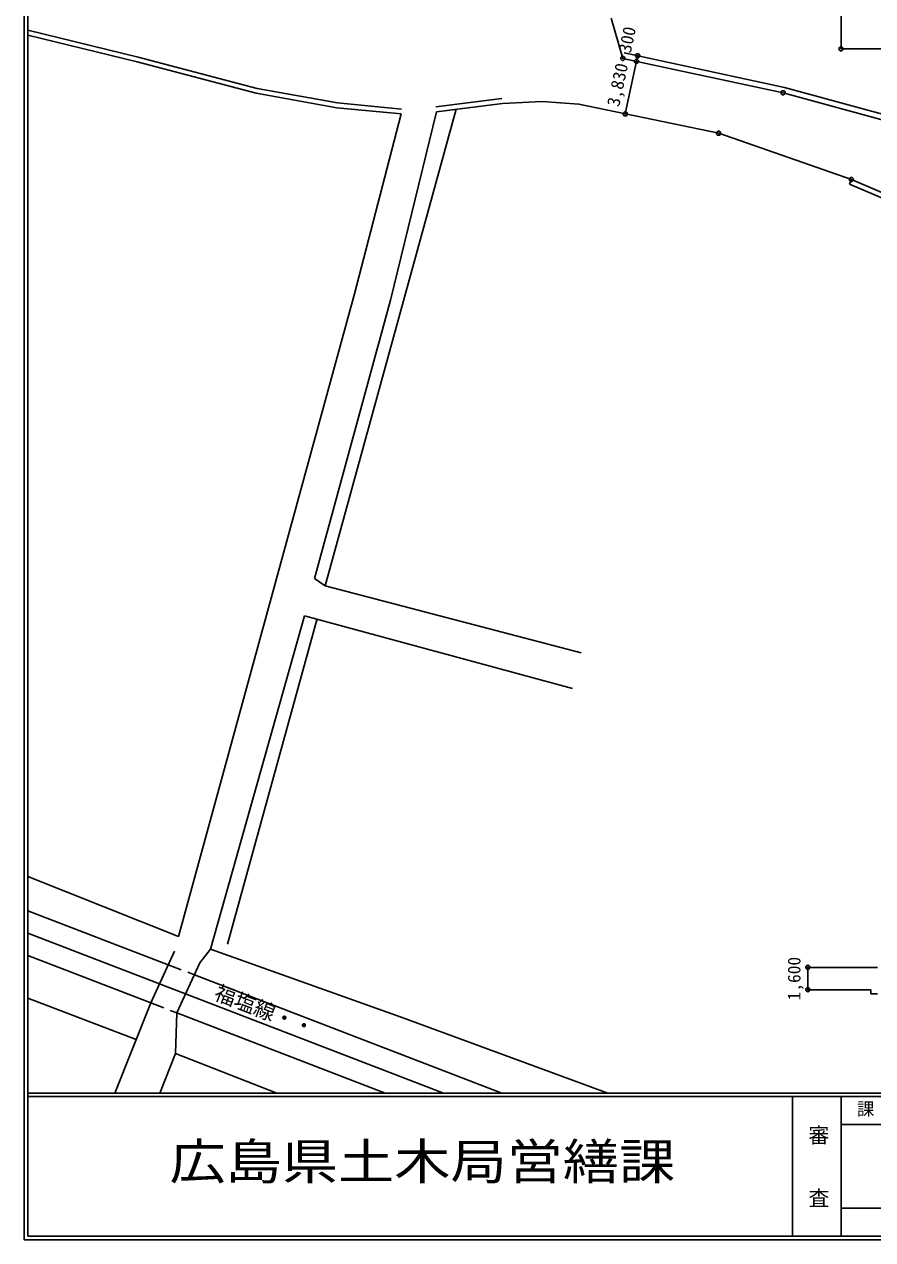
# Model space of a CAD drawing. Units: millimetres at full size, sheet at 1:500. Extents: x -140000 to 140000, y -100000 to 100000.
# Drawn here: x -140000 to -79246, y -100000 to -12963 of the extents above; entities that cross this region are included whole.
import ezdxf
from ezdxf.enums import TextEntityAlignment as Align

# ---------------------------------------------------------------- set-up
doc = ezdxf.new("R2010")
doc.units = ezdxf.units.MM
doc.header["$LTSCALE"] = 500
doc.header["$PDMODE"] = 32
doc.header["$PDSIZE"] = 300
doc.linetypes.add('CHAIN1', pattern=[8, 5, -1, 1, -1])
doc.linetypes.add('DASHED2', pattern=[3, 2, -1])
for name, color, linetype in [('7-0', 4, 'CHAIN1'), ('7-8', 5, 'Continuous'), ('7-B', 7, 'Continuous'), ('7-F', 7, 'Continuous'), ('D-8', 7, 'Continuous'), ('D-A', 6, 'Continuous'), ('D-B', 7, 'Continuous'), ('F-0', 5, 'Continuous'), ('F-1', 2, 'Continuous'), ('F-A', 7, 'Continuous')]:
    doc.layers.add(name, color=color, linetype=linetype)
doc.styles.add('@ＭＳ ゴシック', font='')
doc.styles.add('ＭＳ ゴシック', font='')
doc.styles.get('@ＭＳ ゴシック').set_extended_font_data('@MS Gothic')
doc.styles.get('ＭＳ ゴシック').set_extended_font_data('MS Gothic')

msp = doc.modelspace()

# ---------------------------------------------------------------- linework, layer by layer
at = {"layer": '7-0'}
msp.add_line((-81390.7, -80500), (68135.7, -80500), dxfattribs=at)
at = {"layer": '7-8'}
for p, q in [((-81390.7, -82100), (-79390.7, -82100)), ((-79390.7, -82100), (-79390.7, -82400)), ((-79390.7, -82400), (-78890.7, -82400))]:
    msp.add_line(p, q, dxfattribs=at)
at = {"layer": '7-B'}
for p, q in [((-81509.4, -14718.8), (-81509.4, 2781.2)), ((-66039.4, -14718.8), (-81509.4, -14718.8)), ((-83890.7, -80500), (-81390.7, -80500)), ((-83890.7, -82100), (-81390.7, -82100))]:
    msp.add_line(p, q, dxfattribs=at)
for p in [(-81509.4, -14718.8), (-83890.7, -80500), (-83890.7, -82100)]:
    msp.add_point(p, dxfattribs=at)
at = {"layer": '7-F'}
msp.add_line((-83890.7, -80500), (-83890.7, -82100), dxfattribs=at)
at = {"layer": 'D-8'}
for p, q in [((-97969.7, -12523.5), (-97138, -15405.4)), ((-131835.8, -15320.4), (-139750, -13383.8)), ((-131922, -15659.7), (-139750, -13744.1)), ((-123401.1, -17906.2), (-131922, -15659.7)), ((-123325.6, -17564.1), (-131835.8, -15320.4)), ((-97138, -15405.4), (-85661.9, -17865.8)), ((-97054.2, -15014.3), (-85567.4, -17477)), ((-117622.8, -18936.9), (-123401.1, -17906.2)), ((-117575, -18589.9), (-123325.6, -17564.1)), ((-110526.8, -18872.3), (-105799.4, -18277.5)), ((-85661.9, -17865.8), (-77601.4, -20062)), ((-85567.4, -17477), (-77482.9, -19679.7)), ((-118443.1, -53168.5), (-109064.4, -19041.1)), ((-113022.4, -19385.3), (-117622.8, -18936.9)), ((-112988.4, -19037), (-117575, -18589.9)), ((-110483.1, -19219.6), (-105755.7, -18624.7)), ((-102912.8, -18487.8), (-105755.7, -18624.7)), ((-102912.8, -18487.8), (-100289.2, -18693.5)), ((-100289.2, -18693.5), (-90272.1, -20761)), ((-113022.4, -19385.3), (-116360.4, -32253)), ((-110483.1, -19219.6), (-113777.5, -32710.5)), ((-90272.1, -20761), (-80769.9, -24078)), ((-80907.5, -24399.8), (-80769.9, -24078)), ((-80907.5, -24399.8), (-69483.4, -29282.3)), ((-116360.4, -32253), (-128952.7, -78281.9)), ((-113777.5, -32710.5), (-119222.7, -52640.1)), ((-119222.7, -52640.1), (-118443.1, -53168.5)), ((-118443.1, -53168.5), (-100126, -57974.4)), ((-119930.9, -55328.7), (-126666.8, -79192)), ((-125451.5, -78838.1), (-119055.9, -55614.3)), ((-119930.9, -55328.7), (-100746.9, -60531.2)), ((-139750, -76441), (-129690.8, -80310.7)), ((-139750, -79655.3), (-130946.6, -83042)), ((-127820.3, -81030.3), (-105803.9, -89500)), ((-130946.6, -83042), (-133523.5, -89500)), ((-129076.1, -83761.5), (-114159.3, -89500)), ((-129181.9, -86662.1), (-130294.5, -89500))]:
    msp.add_line(p, q, dxfattribs=at)
at = {"layer": 'D-8', "color": 4}
for p, q in [((-139750, -73983.1), (-128952.7, -78281.9)), ((-127421.8, -80163.7), (-126666.8, -79192)), ((-113010.3, -84053.6), (-126666.8, -79192)), ((-130946.6, -83042), (-129239, -79328.2)), ((-129076.1, -83761.5), (-127421.8, -80163.7)), ((-131995.4, -85670.5), (-139750, -82701.8)), ((-129076.1, -83761.5), (-129181.9, -86662.1)), ((-98214.1, -89500), (-113010.3, -84053.6)), ((-121913.6, -89500), (-129181.9, -86662.1))]:
    msp.add_line(p, q, dxfattribs=at)
at = {"layer": 'D-8', "color": 3}
msp.add_line((-139750, -78048.1), (-109981.6, -89500), dxfattribs=at)
at = {"layer": 'D-8', "color": 4, "linetype": 'DASHED2'}
for p, q in [((-129690.8, -80310.7), (-127820.3, -81030.3)), ((-130946.6, -83042), (-129076.1, -83761.5))]:
    msp.add_line(p, q, dxfattribs=at)
at = {"layer": 'D-8'}
msp.add_lwpolyline([(-80769.9, -24078), (-69326.8, -28968.7), (-63726, -32194.5), (-59161.9, -35027.5), (-55579.7, -37805.5), (-52154.5, -41286.5), (-48888.6, -44857.4)], dxfattribs=at)
at = {"layer": 'D-8', "color": 4}
for p in [(-97138, -15405.4), (-85661.9, -17865.8), (-90272.1, -20761), (-80769.9, -24078)]:
    msp.add_point(p, dxfattribs=at)
at = {"layer": 'D-B'}
for q in [(-96967.3, -19379.2), (-96074.8, -15216.4)]:
    msp.add_line((-96158.6, -15607.5), q, dxfattribs=at)
for p in [(-96158.6, -15607.5), (-96074.8, -15216.4), (-96967.3, -19379.2)]:
    msp.add_point(p, dxfattribs=at)
at = {"layer": 'F-0'}
for p, q in [((-140000, 100000), (-140000, -100000)), ((-139750, 99750), (-139750, -99750)), ((-139750, -89500), (139750, -89500)), ((-139750, -89750), (139750, -89750)), ((-140000, -100000), (140000, -100000)), ((-139750, -99750), (139750, -99750))]:
    msp.add_line(p, q, dxfattribs=at)
at = {"layer": 'F-1', "color": 6}
msp.add_line((-85000, -89750), (-85000, -99750), dxfattribs=at)
at = {"layer": 'F-1'}
for p, q in [((-81500, -89750), (-81500, -99750)), ((-81500, -91750), (-57500, -91750)), ((-81500, -97750), (-57500, -97750))]:
    msp.add_line(p, q, dxfattribs=at)

# ---------------------------------------------------------------- texts
at = {"layer": '7-B', "style": 'ＭＳ ゴシック'}
msp.add_text('1,600', height=916.4, rotation=90, dxfattribs=at).set_placement((-84140.7, -82862.5), align=Align.BOTTOM_LEFT)
at = {"layer": 'D-A', "color": 3, "style": 'ＭＳ ゴシック'}
msp.add_text('福塩線・・', height=1100, rotation=338.958, dxfattribs=at).set_placement((-126603.1, -83055), align=Align.BOTTOM_LEFT)
at = {"layer": 'D-B', "style": 'ＭＳ ゴシック'}
for s, p in [('300', (-96306.7, -15133.5)), ('3,830', (-97134.9, -18968.7))]:
    msp.add_text(s, height=916.4, rotation=77.899, dxfattribs=at).set_placement(p, align=Align.BOTTOM_LEFT)
at = {"layer": 'F-A', "style": 'ＭＳ ゴシック'}
msp.add_text('課\u3000長', height=916.4, dxfattribs=at).set_placement((-80375, -91375), align=Align.BOTTOM_LEFT)
at = {"layer": 'F-A', "color": 3, "style": '@ＭＳ ゴシック'}
msp.add_text('審\u3000\u3000査', height=1100, rotation=270, dxfattribs=at).set_placement((-84000, -91750), align=Align.BOTTOM_LEFT)
at = {"layer": 'F-A', "color": 2, "style": 'ＭＳ ゴシック', "width": 1.15}
msp.add_text('広島県土木局営繕課', height=2566, dxfattribs=at).set_placement((-129606.4, -96454.1), align=Align.BOTTOM_LEFT)

doc.saveas('drawing.dxf')
